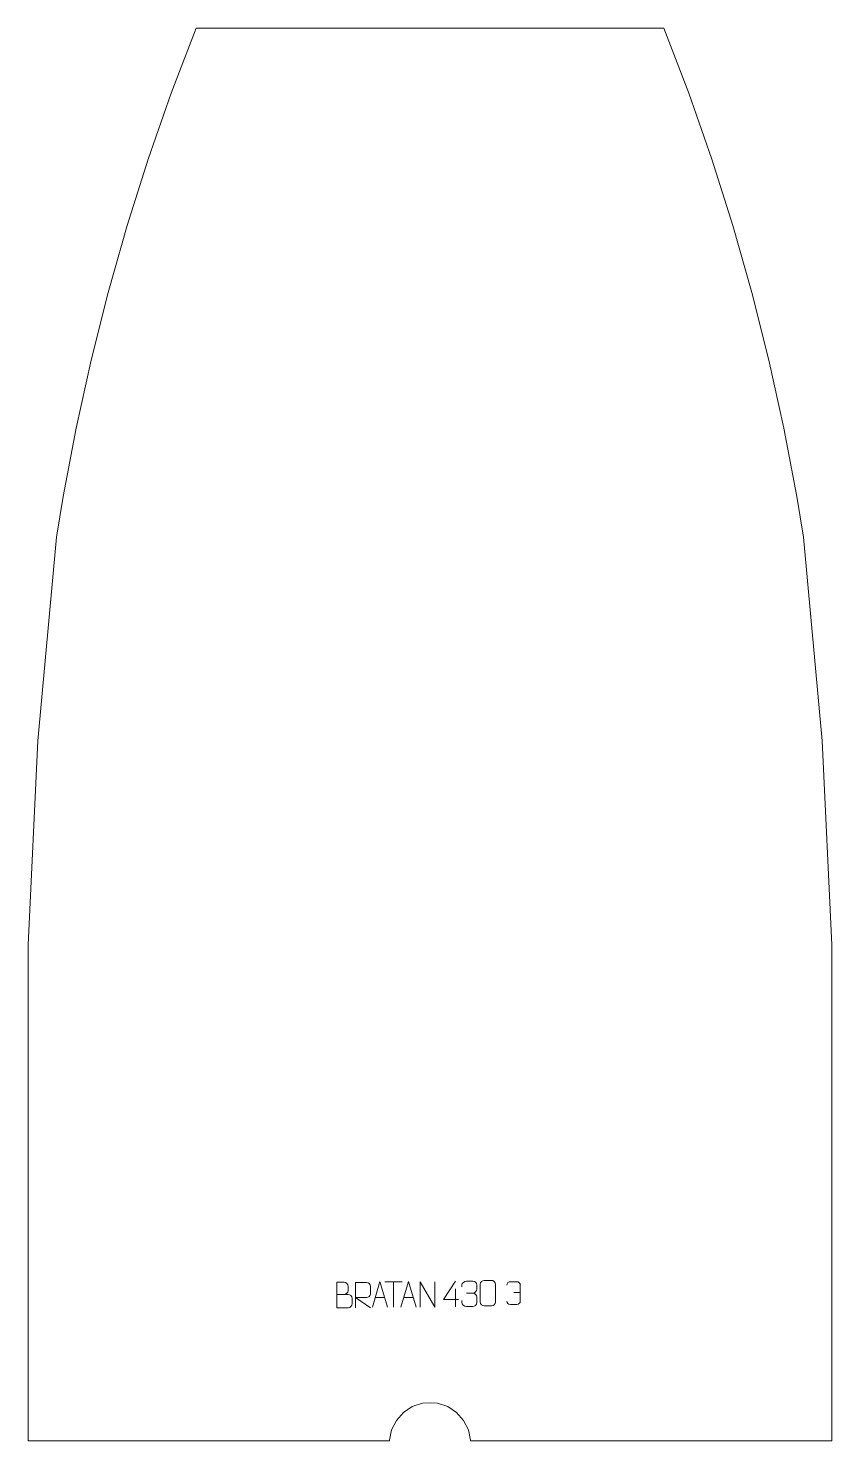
# Model space of a CAD drawing. Header units: millimetres. Extents: x -404 to 386, y 368 to 1755.
import ezdxf

# ---------------------------------------------------------------- set-up
doc = ezdxf.new("R2010")
doc.units = ezdxf.units.MM
doc.header["$MEASUREMENT"] = 0
doc.layers.add('layer 1', color=7, linetype='Continuous')

msp = doc.modelspace()

# ---------------------------------------------------------------- linework, layer by layer
at = {"layer": 'layer 1', "color": 242, "lineweight": 9}
msp.add_open_spline([(-239.2787, 1755.0924), (-239.2787, 1755.0924), (220.7221, 1755.0924), (220.7221, 1755.0924), (220.7221, 1755.0924), (220.7221, 1755.0924), (245.1504, 1691.1819), (245.1504, 1691.1819), (245.1504, 1691.1819), (245.1504, 1691.1819), (267.6897, 1626.5785), (267.6897, 1626.5785), (267.6897, 1626.5785), (267.6897, 1626.5785), (288.3223, 1561.3427), (288.3223, 1561.3427), (288.3223, 1561.3427), (288.3223, 1561.3427), (307.0262, 1495.5256), (307.0262, 1495.5256), (307.0262, 1495.5256), (307.0262, 1495.5256), (323.7883, 1429.1889), (323.7883, 1429.1889), (323.7883, 1429.1889), (323.7883, 1429.1889), (338.5921, 1362.3882), (338.5921, 1362.3882), (338.5921, 1362.3882), (338.5921, 1362.3882), (351.427, 1295.1817), (351.427, 1295.1817), (351.427, 1295.1817), (351.427, 1295.1817), (357.8677, 1255.0939), (357.8677, 1255.0939), (357.8677, 1255.0939), (357.8677, 1255.0939), (376.4373, 1055.0939), (376.4373, 1055.0939), (376.4373, 1055.0939), (376.4373, 1055.0939), (385.7218, 854.6639), (385.7218, 854.6639), (385.7218, 854.6639), (385.7218, 854.6639), (385.7218, 367.5944), (385.7218, 367.5944), (385.7218, 367.5944), (385.7218, 367.5944), (30.5902, 367.5944), (30.5902, 367.5944), (30.5902, 367.5944), (30.5902, 367.5944), (30.6146, 368.012), (30.6146, 368.012), (30.6146, 368.012), (30.6146, 368.012), (28.4994, 378.2382), (28.4994, 378.2382), (28.4994, 378.2382), (28.4994, 378.2382), (23.8124, 387.5692), (23.8124, 387.5692), (23.8124, 387.5692), (23.8124, 387.5692), (16.8663, 395.3669), (16.8663, 395.3669), (16.8663, 395.3669), (16.8663, 395.3669), (8.1411, 401.1016), (8.1411, 401.1016), (8.1411, 401.1016), (8.1411, 401.1016), (-1.7735, 404.384), (-1.7735, 404.384), (-1.7735, 404.384), (-1.7735, 404.384), (-9.2772, 404.8174), (-9.2772, 404.8174), (-9.2772, 404.8174), (-9.2772, 404.8174), (-16.7831, 404.384), (-16.7831, 404.384), (-16.7831, 404.384), (-16.7831, 404.384), (-26.6977, 401.1016), (-26.6977, 401.1016), (-26.6977, 401.1016), (-26.6977, 401.1016), (-35.4224, 395.3669), (-35.4224, 395.3669), (-35.4224, 395.3669), (-35.4224, 395.3669), (-42.3668, 387.5692), (-42.3668, 387.5692), (-42.3668, 387.5692), (-42.3668, 387.5692), (-47.056, 378.2382), (-47.056, 378.2382), (-47.056, 378.2382), (-47.056, 378.2382), (-49.1706, 368.012), (-49.1706, 368.012), (-49.1706, 368.012), (-49.1706, 368.012), (-49.1468, 367.5944), (-49.1468, 367.5944), (-49.1468, 367.5944), (-49.1468, 367.5944), (-404.2784, 367.5944), (-404.2784, 367.5944), (-404.2784, 367.5944), (-404.2784, 367.5944), (-404.2784, 854.6639), (-404.2784, 854.6639), (-404.2784, 854.6639), (-404.2784, 854.6639), (-394.9933, 1055.0939), (-394.9933, 1055.0939), (-394.9933, 1055.0939), (-394.9933, 1055.0939), (-376.4238, 1255.0939), (-376.4238, 1255.0939), (-376.4238, 1255.0939), (-376.4238, 1255.0939), (-369.9836, 1295.1817), (-369.9836, 1295.1817), (-369.9836, 1295.1817), (-369.9836, 1295.1817), (-357.1487, 1362.3882), (-357.1487, 1362.3882), (-357.1487, 1362.3882), (-357.1487, 1362.3882), (-342.3449, 1429.1889), (-342.3449, 1429.1889), (-342.3449, 1429.1889), (-342.3449, 1429.1889), (-325.5822, 1495.5256), (-325.5822, 1495.5256), (-325.5822, 1495.5256), (-325.5822, 1495.5256), (-306.8766, 1561.3427), (-306.8766, 1561.3427), (-306.8766, 1561.3427), (-306.8766, 1561.3427), (-286.2463, 1626.5785), (-286.2463, 1626.5785), (-286.2463, 1626.5785), (-286.2463, 1626.5785), (-263.707, 1691.1819), (-263.707, 1691.1819), (-263.707, 1691.1819), (-263.707, 1691.1819), (-239.2787, 1755.0924), (-239.2787, 1755.0924)], degree=3, knots=[0, 0, 0, 0, 0.025, 0.025, 0.025, 0.025, 0.05, 0.05, 0.05, 0.05, 0.075, 0.075, 0.075, 0.075, 0.1, 0.1, 0.1, 0.1, 0.125, 0.125, 0.125, 0.125, 0.15, 0.15, 0.15, 0.15, 0.175, 0.175, 0.175, 0.175, 0.2, 0.2, 0.2, 0.2, 0.225, 0.225, 0.225, 0.225, 0.25, 0.25, 0.25, 0.25, 0.275, 0.275, 0.275, 0.275, 0.3, 0.3, 0.3, 0.3, 0.325, 0.325, 0.325, 0.325, 0.35, 0.35, 0.35, 0.35, 0.375, 0.375, 0.375, 0.375, 0.4, 0.4, 0.4, 0.4, 0.425, 0.425, 0.425, 0.425, 0.45, 0.45, 0.45, 0.45, 0.475, 0.475, 0.475, 0.475, 0.5, 0.5, 0.5, 0.5, 0.525, 0.525, 0.525, 0.525, 0.55, 0.55, 0.55, 0.55, 0.575, 0.575, 0.575, 0.575, 0.6, 0.6, 0.6, 0.6, 0.625, 0.625, 0.625, 0.625, 0.65, 0.65, 0.65, 0.65, 0.675, 0.675, 0.675, 0.675, 0.7, 0.7, 0.7, 0.7, 0.725, 0.725, 0.725, 0.725, 0.75, 0.75, 0.75, 0.75, 0.775, 0.775, 0.775, 0.775, 0.8, 0.8, 0.8, 0.8, 0.825, 0.825, 0.825, 0.825, 0.85, 0.85, 0.85, 0.85, 0.875, 0.875, 0.875, 0.875, 0.9, 0.9, 0.9, 0.9, 0.925, 0.925, 0.925, 0.925, 0.95, 0.95, 0.95, 0.95, 1, 1, 1, 1], dxfattribs=at)
at = {"layer": 'layer 1', "color": 250, "lineweight": 9}
for points, knots in [([(-100.721, 511.2563), (-97.0824, 511.2567), (-93.4953, 511.2567), (-89.8559, 511.2563), (-89.8559, 511.2563), (-87.8805, 511.239), (-85.9569, 509.5029), (-85.9569, 507.4533), (-85.9569, 507.4533), (-85.9573, 506.3247), (-85.9573, 503.2753), (-85.9569, 502.1464), (-85.9569, 502.1464), (-85.9393, 500.2885), (-87.4814, 498.2746), (-89.8029, 498.2915), (-89.8029, 498.2915), (-93.4427, 498.2919), (-97.0821, 498.2919), (-100.721, 498.2915), (-100.721, 498.2915), (-100.721, 506.6098), (-100.721, 514.9276), (-100.721, 523.2451), (-100.721, 523.2451), (-98.3473, 523.2451), (-95.9732, 523.2451), (-93.599, 523.2451), (-93.599, 523.2451), (-91.9182, 523.2627), (-89.8214, 521.3522), (-89.8037, 519.3898), (-89.8037, 519.3898), (-89.8041, 517.3237), (-89.8041, 517.1777), (-89.8037, 515.1112), (-89.8037, 515.1112), (-89.7864, 513.0451), (-91.6409, 511.239), (-93.6509, 511.2563)], [0, 0, 0, 0, 0.090909091, 0.090909091, 0.090909091, 0.090909091, 0.181818182, 0.181818182, 0.181818182, 0.181818182, 0.272727273, 0.272727273, 0.272727273, 0.272727273, 0.363636364, 0.363636364, 0.363636364, 0.363636364, 0.454545455, 0.454545455, 0.454545455, 0.454545455, 0.545454545, 0.545454545, 0.545454545, 0.545454545, 0.636363636, 0.636363636, 0.636363636, 0.636363636, 0.727272727, 0.727272727, 0.727272727, 0.727272727, 0.818181818, 0.818181818, 0.818181818, 0.818181818, 1, 1, 1, 1]), ([(-82.5354, 498.101), (-82.5354, 498.101), (-82.5354, 523.0545), (-82.5354, 523.0545), (-82.5354, 523.0545), (-78.9406, 523.0545), (-75.3451, 523.0545), (-71.7499, 523.0545), (-71.7499, 523.0545), (-69.4246, 523.0168), (-67.8673, 521.5268), (-67.8714, 519.1604), (-67.8714, 519.1604), (-67.8718, 517.1249), (-67.8718, 514.0655), (-67.8714, 512.0295), (-67.8714, 512.0295), (-67.8779, 510.154), (-69.6902, 508.2122), (-71.6997, 508.1931), (-71.6997, 508.1931), (-71.6997, 508.1931), (-82.5354, 508.1931), (-82.5354, 508.1931), (-82.5354, 508.1931), (-82.5354, 508.1931), (-67.8807, 498.101), (-67.8807, 498.101)], [0, 0, 0, 0, 0.125, 0.125, 0.125, 0.125, 0.25, 0.25, 0.25, 0.25, 0.375, 0.375, 0.375, 0.375, 0.5, 0.5, 0.5, 0.5, 0.625, 0.625, 0.625, 0.625, 0.75, 0.75, 0.75, 0.75, 1, 1, 1, 1]), ([(-65.8401, 498.9437), (-65.8401, 498.9437), (-58.4691, 523.8972), (-58.4691, 523.8972), (-58.4691, 523.8972), (-58.4691, 523.8972), (-50.8992, 498.9437), (-50.8992, 498.9437)], [0, 0, 0, 0, 0.333333333, 0.333333333, 0.333333333, 0.333333333, 1, 1, 1, 1]), ([(-37.8401, 498.9437), (-37.8401, 498.9437), (-30.4691, 523.8972), (-30.4691, 523.8972), (-30.4691, 523.8972), (-30.4691, 523.8972), (-22.8992, 498.9437), (-22.8992, 498.9437)], [0, 0, 0, 0, 0.333333333, 0.333333333, 0.333333333, 0.333333333, 1, 1, 1, 1]), ([(-19.0236, 498.7836), (-19.0236, 498.7836), (-19.0236, 523.7371), (-19.0236, 523.7371), (-19.0236, 523.7371), (-19.0236, 523.7371), (-4.3688, 498.7836), (-4.3688, 498.7836), (-4.3688, 498.7836), (-4.3688, 498.7836), (-4.3688, 523.7371), (-4.3688, 523.7371)], [0, 0, 0, 0, 0.25, 0.25, 0.25, 0.25, 0.5, 0.5, 0.5, 0.5, 1, 1, 1, 1]), ([(18.6854, 506.2019), (18.6854, 506.2019), (3.8637, 506.2019), (3.8637, 506.2019), (3.8637, 506.2019), (3.8637, 506.2019), (15.7413, 524.2724), (15.7413, 524.2724)], [0, 0, 0, 0, 0.333333333, 0.333333333, 0.333333333, 0.333333333, 1, 1, 1, 1]), ([(21.9311, 518.7527), (21.9311, 518.7527), (21.9311, 520.6099), (21.9311, 520.6099), (21.9311, 520.6099), (21.9168, 522.3518), (24.5813, 524.4699), (26.6404, 524.4472), (26.6404, 524.4472), (28.7045, 524.4472), (30.7685, 524.4472), (32.8322, 524.4472), (32.8322, 524.4472), (35.0267, 524.456), (36.625, 522.6092), (36.6694, 520.6971), (36.6694, 520.6971), (36.669, 519.262), (36.669, 517.8269), (36.6694, 516.3914), (36.6694, 516.3914), (36.6208, 514.7379), (35.0182, 512.5079), (32.8199, 512.5179), (32.8199, 512.5179), (35.0236, 512.5067), (36.6316, 510.7035), (36.6856, 508.644), (36.6856, 508.644), (36.6852, 506.8593), (36.6852, 505.0746), (36.6856, 503.2895), (36.6856, 503.2895), (36.6957, 501.2281), (34.6408, 499.465), (32.8199, 499.4731), (32.8199, 499.4731), (30.7546, 499.4734), (28.6894, 499.4734), (26.6238, 499.4731), (26.6238, 499.4731), (24.4552, 499.4846), (21.9242, 501.8848), (21.9056, 503.3466), (21.9056, 503.3466), (21.9056, 503.3466), (21.9056, 505.2552), (21.9056, 505.2552)], [0, 0, 0, 0, 0.076923077, 0.076923077, 0.076923077, 0.076923077, 0.153846154, 0.153846154, 0.153846154, 0.153846154, 0.230769231, 0.230769231, 0.230769231, 0.230769231, 0.307692308, 0.307692308, 0.307692308, 0.307692308, 0.384615385, 0.384615385, 0.384615385, 0.384615385, 0.461538462, 0.461538462, 0.461538462, 0.461538462, 0.538461538, 0.538461538, 0.538461538, 0.538461538, 0.615384615, 0.615384615, 0.615384615, 0.615384615, 0.692307692, 0.692307692, 0.692307692, 0.692307692, 0.769230769, 0.769230769, 0.769230769, 0.769230769, 0.846153846, 0.846153846, 0.846153846, 0.846153846, 1, 1, 1, 1]), ([(44.078, 525.1234), (46.4441, 525.1234), (48.8106, 525.1234), (51.1771, 525.1234), (51.1771, 525.1234), (53.1576, 525.159), (55.1836, 523.6647), (55.2107, 521.2226), (55.2107, 521.2226), (55.2103, 515.4652), (55.2103, 509.7074), (55.2107, 503.9492), (55.2107, 503.9492), (55.0686, 501.6216), (53.3622, 500.1393), (51.1771, 500.1285), (51.1771, 500.1285), (48.8047, 500.1289), (46.4323, 500.1289), (44.0603, 500.1285), (44.0603, 500.1285), (42.1018, 500.0229), (40.0954, 501.9108), (40.1068, 503.9318), (40.1068, 503.9318), (40.1072, 509.7124), (40.1072, 515.4927), (40.1068, 521.2725), (40.1068, 521.2725), (40.1111, 523.4145), (41.8882, 525.137), (44.078, 525.1234)], [0, 0, 0, 0, 0.111111111, 0.111111111, 0.111111111, 0.111111111, 0.222222222, 0.222222222, 0.222222222, 0.222222222, 0.333333333, 0.333333333, 0.333333333, 0.333333333, 0.444444444, 0.444444444, 0.444444444, 0.444444444, 0.555555556, 0.555555556, 0.555555556, 0.555555556, 0.666666667, 0.666666667, 0.666666667, 0.666666667, 0.777777778, 0.777777778, 0.777777778, 0.777777778, 1, 1, 1, 1]), ([(66.1512, 504.819), (66.277, 502.727), (67.7872, 501.3947), (69.7211, 501.3849), (69.7211, 501.3849), (71.8208, 501.3852), (73.9205, 501.3852), (76.0199, 501.3849), (76.0199, 501.3849), (77.7532, 501.29), (79.529, 502.9868), (79.519, 504.8034), (79.519, 504.8034), (79.5187, 509.999), (79.5187, 515.1942), (79.519, 520.3891), (79.519, 520.3891), (79.5153, 522.3143), (77.9425, 523.8625), (76.0043, 523.8504), (76.0043, 523.8504), (73.9102, 523.8504), (71.8155, 523.8504), (69.7211, 523.8504), (69.7211, 523.8504), (67.9683, 523.8824), (66.1752, 522.5392), (66.1512, 520.3444)], [0, 0, 0, 0, 0.125, 0.125, 0.125, 0.125, 0.25, 0.25, 0.25, 0.25, 0.375, 0.375, 0.375, 0.375, 0.5, 0.5, 0.5, 0.5, 0.625, 0.625, 0.625, 0.625, 0.75, 0.75, 0.75, 0.75, 1, 1, 1, 1])]:
    msp.add_open_spline(points, degree=3, knots=knots, dxfattribs=at)
for points in [[(-53.7821, 523.7099), (-53.7821, 523.7099), (-36.7949, 523.7099), (-36.7949, 523.7099)], [(-45.2883, 498.7799), (-45.2883, 498.7799), (-45.2883, 523.7334), (-45.2883, 523.7334)], [(15.7413, 516.963), (15.7413, 516.963), (15.7413, 499.2983), (15.7413, 499.2983)], [(-63.1175, 508.1931), (-63.1175, 508.1931), (-53.6218, 508.1931), (-53.6218, 508.1931)], [(-35.1175, 508.1931), (-35.1175, 508.1931), (-25.6218, 508.1931), (-25.6218, 508.1931)], [(26.6408, 512.5075), (26.6408, 512.5075), (32.8372, 512.5075), (32.8372, 512.5075)], [(73.0645, 513.1535), (73.0645, 513.1535), (79.519, 513.1535), (79.519, 513.1535)]]:
    msp.add_open_spline(points, degree=3, dxfattribs=at)

doc.saveas('drawing.dxf')
